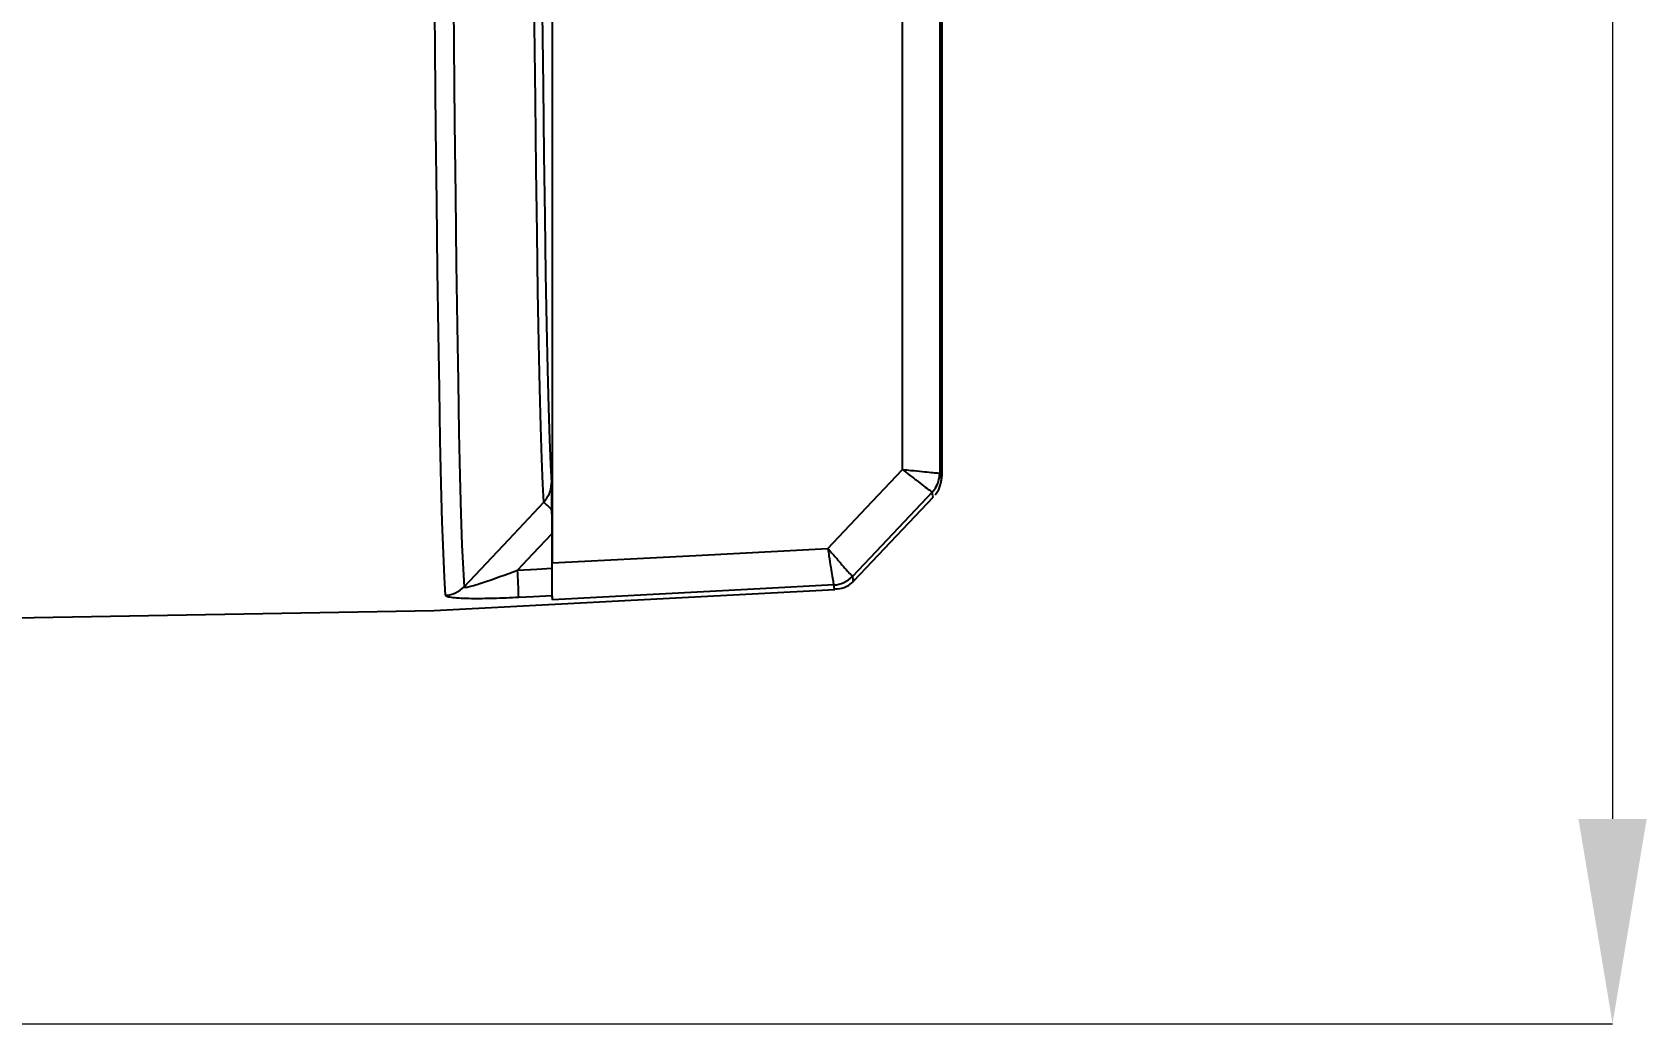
# Model space of a CAD drawing. Header units: millimetres. Extents: x 2454 to 4226, y 715 to 1968.
# Drawn here: x 3922.6 to 4001.4, y 1653.2 to 1701.6 of the extents above; entities that cross this region are included whole.
import ezdxf

# ---------------------------------------------------------------- set-up
doc = ezdxf.new("R2010")
doc.units = ezdxf.units.MM
doc.layers.add('标注', color=3, linetype='Continuous', lineweight=13)
doc.styles.add('SLDTEXTSTYLE1', font='txt.shx', dxfattribs={"width": 0.7, "bigfont": 'gbcbig.shx'})
doc.dimstyles.new('SLDDIMSTYLE12$0', dxfattribs={"dimtxt": 12, "dimasz": 10, "dimexe": 0, "dimexo": 0.0625, "dimgap": 0.875, "dimtad": 1, "dimdec": 1, "dimlfac": 1.8, "dimrnd": 1e-09, "dimzin": 12, "dimdsep": 46, "dimtxsty": 'SLDTEXTSTYLE1', "dimcen": 0.09, "dimdle": 8.16, "dimclrd": 3, "dimclre": 3, "dimadec": 0, "dimazin": 3, "dimtfac": 1, "dimtdec": 1, "dimtofl": 0, "dimtmove": 0, "dimatfit": 3, "dimfxl": 0, "dimfrac": 2, "dimtolj": 1, "dimlwd": 5, "dimlwe": 5, "dimarcsym": 0})

# ---------------------------------------------------------------- blocks, each defined once
blk = doc.blocks.new('*D57')
at = {"layer": 'Defpoints', "color": 0, "transparency": 16777216}
for p in [(3819.361, 1858.107), (3819.361, 1653.183), (3999.712, 1653.183)]:
    blk.add_point(p, dxfattribs=at)
at = {"layer": '标注', "color": 3, "lineweight": 5, "transparency": 16777216}
blk.add_line((3819.424, 1858.107), (3999.712, 1858.107), dxfattribs=at)
at = {"layer": '标注', "color": 3, "linetype": 'Continuous', "lineweight": 5, "transparency": 16777216}
for p, q in [((3999.712, 1848.107), (3999.712, 1663.183)), ((3819.424, 1653.183), (3999.712, 1653.183))]:
    blk.add_line(p, q, dxfattribs=at)
at = {"layer": '标注', "color": 3, "transparency": 16777216}
for points in [[(3998.046, 1848.107), (4001.379, 1848.107), (3999.712, 1858.107)], [(3998.046, 1663.183), (4001.379, 1663.183), (3999.712, 1653.183)]]:
    blk.add_solid(points, dxfattribs=at)
at = {"layer": '标注', "color": 0, "transparency": 16777216, "insert": (3987.409, 1755.645), "char_height": 10, "attachment_point": 5, "rotation": 90, "style": 'SLDTEXTSTYLE1'}
blk.add_mtext('\\A1;{\\H2.28571x;230}', dxfattribs=at)

msp = doc.modelspace()

# ---------------------------------------------------------------- linework, layer by layer
at = {"color": 7, "linetype": 'Continuous', "lineweight": 25}
for p, q in [((3965.065, 1680.239), (3965.064, 1706.321)), ((3966.882, 1706.321), (3966.882, 1680.059)), ((3967, 1680.059), (3966.999, 1706.321)), ((3947.965, 1703.036), (3947.965, 1675.68)), ((3966.879, 1680.06), (3966.882, 1680.059)), ((3966.981, 1680.024), (3966.979, 1680.057)), ((3967, 1680.059), (3966.999, 1680.059)), ((3962.687, 1674.803), (3966.578, 1678.903)), ((3966.511, 1679.132), (3966.51, 1679.133)), ((3966.58, 1678.906), (3966.578, 1678.903)), ((3947.948, 1677.101), (3947.948, 1675.418)), ((3962.617, 1675.023), (3962.619, 1675.021)), ((3962.687, 1674.803), (3962.689, 1674.805)), ((3942.216, 1673.354), (3961.771, 1674.38)), ((3961.711, 1674.603), (3961.71, 1674.604)), ((3825.648, 1671.318), (3942.216, 1673.354))]:
    msp.add_line(p, q, dxfattribs=at)
at = {"color": 7, "linetype": 'Continuous', "lineweight": 25, "flags": 128}
for points in [[(3942.764, 1674.099), (3942.712, 1674.961), (3942.661, 1676.156), (3942.611, 1677.68), (3942.562, 1679.527), (3942.514, 1681.688), (3942.467, 1684.155), (3942.422, 1686.917), (3942.379, 1689.964), (3942.338, 1693.282), (3942.299, 1696.858), (3942.263, 1700.677), (3942.229, 1704.723), (3942.198, 1708.98), (3942.169, 1713.43), (3942.144, 1718.054), (3942.121, 1722.834), (3942.101, 1727.75), (3942.085, 1732.781), (3942.072, 1737.907), (3942.062, 1743.106)], [(3942.975, 1743.171), (3942.985, 1737.998), (3942.998, 1732.898), (3943.014, 1727.892), (3943.033, 1723.002), (3943.056, 1718.246), (3943.081, 1713.645), (3943.11, 1709.218), (3943.141, 1704.982), (3943.175, 1700.957), (3943.211, 1697.157), (3943.249, 1693.599), (3943.29, 1690.298), (3943.333, 1687.267), (3943.378, 1684.519), (3943.424, 1682.064), (3943.472, 1679.914), (3943.521, 1678.078), (3943.571, 1676.561), (3943.622, 1675.372), (3943.673, 1674.514)], [(3947.565, 1678.643), (3947.514, 1679.529), (3947.464, 1680.757), (3947.415, 1682.321), (3947.366, 1684.214), (3947.319, 1686.427), (3947.274, 1688.952), (3947.231, 1691.775), (3947.189, 1694.885), (3947.15, 1698.268), (3947.113, 1701.908), (3947.078, 1705.789), (3947.046, 1709.895), (3947.017, 1714.205), (3946.991, 1718.702), (3946.968, 1723.364), (3946.948, 1728.171), (3946.931, 1733.102), (3946.917, 1738.134), (3946.907, 1743.245)], [(3947.288, 1743.109), (3947.298, 1738.091), (3947.311, 1733.15), (3947.328, 1728.309), (3947.347, 1723.59), (3947.37, 1719.013), (3947.396, 1714.599), (3947.425, 1710.367), (3947.456, 1706.336), (3947.49, 1702.525), (3947.527, 1698.948), (3947.565, 1695.624), (3947.606, 1692.566), (3947.649, 1689.788), (3947.693, 1687.302), (3947.739, 1685.12), (3947.787, 1683.251), (3947.835, 1681.703), (3947.885, 1680.483), (3947.935, 1679.597)], [(3961.42, 1676.387), (3963.316, 1678.39), (3965.065, 1680.239)], [(3966.882, 1680.059), (3966.897, 1679.958), (3966.912, 1679.886), (3966.926, 1679.843), (3966.941, 1679.829), (3966.956, 1679.843), (3966.97, 1679.886), (3966.985, 1679.958), (3967, 1680.059)], [(3966.982, 1679.841), (3966.994, 1679.931), (3967, 1680.059)], [(3966.51, 1679.133), (3964.037, 1676.519), (3962.619, 1675.021)], [(3966.578, 1678.903), (3966.57, 1678.899), (3966.555, 1678.914), (3966.541, 1678.957), (3966.526, 1679.03), (3966.511, 1679.132)], [(3943.673, 1674.514), (3945.853, 1676.826), (3947.565, 1678.643)], [(3947.948, 1677.101), (3947.015, 1676.111), (3946.282, 1675.333)], [(3947.965, 1675.68), (3954.984, 1676.049), (3961.42, 1676.387)], [(3946.282, 1675.333), (3947.215, 1675.381), (3947.948, 1675.418)], [(3962.619, 1675.021), (3962.634, 1674.924), (3962.649, 1674.854), (3962.664, 1674.812), (3962.679, 1674.798), (3962.687, 1674.803)], [(3947.96, 1674.074), (3947.053, 1674.028), (3946.341, 1673.992)], [(3961.71, 1674.604), (3958.116, 1674.415), (3947.982, 1673.882)]]:
    msp.add_lwpolyline(points, dxfattribs=at)
at = {"color": 7, "linetype": 'Continuous', "lineweight": 25}
for centre, radius, start, end in [((3965.526, 1680.062), 1.353, 316.66955, 359.92185), ((3965.538, 1680.06), 1.345, 316.36935, 359.93783), ((3965.684, 1697.141), 25.893, 225.59476, 226.76049), ((3890.449, 1672.198), 55.921, 1.83828, 3.21393), ((3961.636, 1675.956), 1.354, 273.14652, 316.44457), ((3961.64, 1675.954), 1.353, 272.98324, 316.386), ((3942.695, 1675.454), 1.357, 272.93893, 316.16231), ((3953.453, 1674.602), 5.518, 185.48695, 187.49439), ((3962.051, 1674.575), 0.342, 175.28194, 214.89309)]:
    msp.add_arc(centre, radius, start, end, dxfattribs=at)
for points, knots in [([(3947.565, 1678.643), (3947.661, 1678.769), (3947.811, 1678.969), (3947.917, 1679.306), (3947.929, 1679.497), (3947.935, 1679.597)], [0, 0, 0, 0, 0.449191, 0.712048, 1, 1, 1, 1]), ([(3947.935, 1679.597), (3947.935, 1679.595), (3947.936, 1679.466), (3947.939, 1679.206), (3947.942, 1678.781), (3947.944, 1678.452), (3947.945, 1678.278)], [0, 0, 0, 0, 0.004146, 0.32358, 0.641242, 1, 1, 1, 1]), ([(3965.065, 1680.239), (3965.067, 1680.238), (3965.205, 1680.225), (3965.542, 1680.191), (3966.038, 1680.142), (3966.48, 1680.099), (3966.789, 1680.068), (3966.849, 1680.063), (3966.879, 1680.06)], [0, 0, 0, 0, 0.003197, 0.151991, 0.37218, 0.582042, 0.789283, 1, 1, 1, 1]), ([(3965.065, 1680.239), (3965.067, 1680.237), (3965.176, 1680.152), (3965.444, 1679.945), (3965.839, 1679.642), (3966.19, 1679.372), (3966.437, 1679.185), (3966.486, 1679.151), (3966.51, 1679.133)], [0, 0, 0, 0, 0.0031973, 0.151991, 0.37218, 0.5820421, 0.7892833, 1, 1, 1, 1]), ([(3966.665, 1679.007), (3966.715, 1679.08), (3966.833, 1679.252), (3966.895, 1679.435), (3966.947, 1679.611), (3966.969, 1679.747), (3966.983, 1679.846), (3966.989, 1679.888)], [0, 0, 0, 0, 0.101023, 0.24114, 0.438912, 0.759714, 1, 1, 1, 1]), ([(3947.945, 1678.278), (3947.946, 1678.066), (3947.948, 1677.688), (3947.948, 1677.28), (3947.948, 1677.101)], [0, 0, 0, 0, 0.561758, 1, 1, 1, 1]), ([(3961.42, 1676.387), (3961.422, 1676.385), (3961.504, 1676.291), (3961.717, 1676.045), (3962.039, 1675.675), (3962.336, 1675.336), (3962.549, 1675.096), (3962.594, 1675.048), (3962.617, 1675.023)], [0, 0, 0, 0, 0.003239, 0.1386685, 0.3626448, 0.5758514, 0.7860704, 1, 1, 1, 1]), ([(3961.42, 1676.387), (3961.421, 1676.384), (3961.44, 1676.261), (3961.489, 1675.94), (3961.565, 1675.457), (3961.637, 1675.013), (3961.69, 1674.7), (3961.704, 1674.636), (3961.71, 1674.604)], [0, 0, 0, 0, 0.003239, 0.138668, 0.362645, 0.575851, 0.78607, 1, 1, 1, 1]), ([(3947.982, 1673.882), (3947.98, 1673.917), (3947.976, 1673.986), (3947.971, 1674.335), (3947.967, 1674.821), (3947.966, 1675.299), (3947.965, 1675.591), (3947.965, 1675.68)], [0, 0, 0, 0, 0.224884, 0.449762, 0.674804, 0.900148, 1, 1, 1, 1]), ([(3943.673, 1674.514), (3943.675, 1674.506), (3943.678, 1674.49), (3943.751, 1674.485), (3943.932, 1674.518), (3944.229, 1674.602), (3944.994, 1674.845), (3945.703, 1675.114), (3946.282, 1675.333)], [0, 0, 0, 0, 0.047211, 0.093867, 0.194019, 0.309169, 0.436676, 1, 1, 1, 1]), ([(3947.948, 1675.418), (3947.948, 1675.266), (3947.949, 1674.962), (3947.951, 1674.557), (3947.954, 1674.251), (3947.958, 1674.11), (3947.96, 1674.082), (3947.96, 1674.074)], [0, 0, 0, 0, 0.229753, 0.459516, 0.689047, 0.918281, 1, 1, 1, 1]), ([(3961.79, 1674.41), (3961.936, 1674.422), (3962.248, 1674.448), (3962.586, 1674.686), (3962.703, 1674.828), (3962.75, 1674.886)], [0, 0, 0, 0, 0.34304, 0.7356831, 1, 1, 1, 1]), ([(3946.341, 1673.992), (3945.925, 1673.973), (3945.125, 1673.937), (3944.176, 1673.928), (3943.529, 1673.945), (3943.119, 1673.975), (3942.824, 1674.024), (3942.784, 1674.075), (3942.764, 1674.099)], [0, 0, 0, 0, 0.259339, 0.499082, 0.628506, 0.7489, 0.876507, 1, 1, 1, 1])]:
    msp.add_open_spline(points, degree=3, knots=knots, dxfattribs=at)

# ---------------------------------------------------------------- dimensions: what is measured, and where the dimension line sits
at = {"layer": '标注'}
dim = msp.add_linear_dim(base=(3999.712, 1653.183), p1=(3819.361, 1858.107), p2=(3819.361, 1653.183), angle=90, text='{\\H2.28571x;230}', dimstyle='SLDDIMSTYLE12$0', override={"dimtxt": 10, "dimtdec": 3, "dimtzin": 0}, dxfattribs=at)
dim.commit()
dim.dimension.update_dxf_attribs({"geometry": '*D57', "text_midpoint": (3987.409, 1755.645)})

doc.saveas('drawing.dxf')
